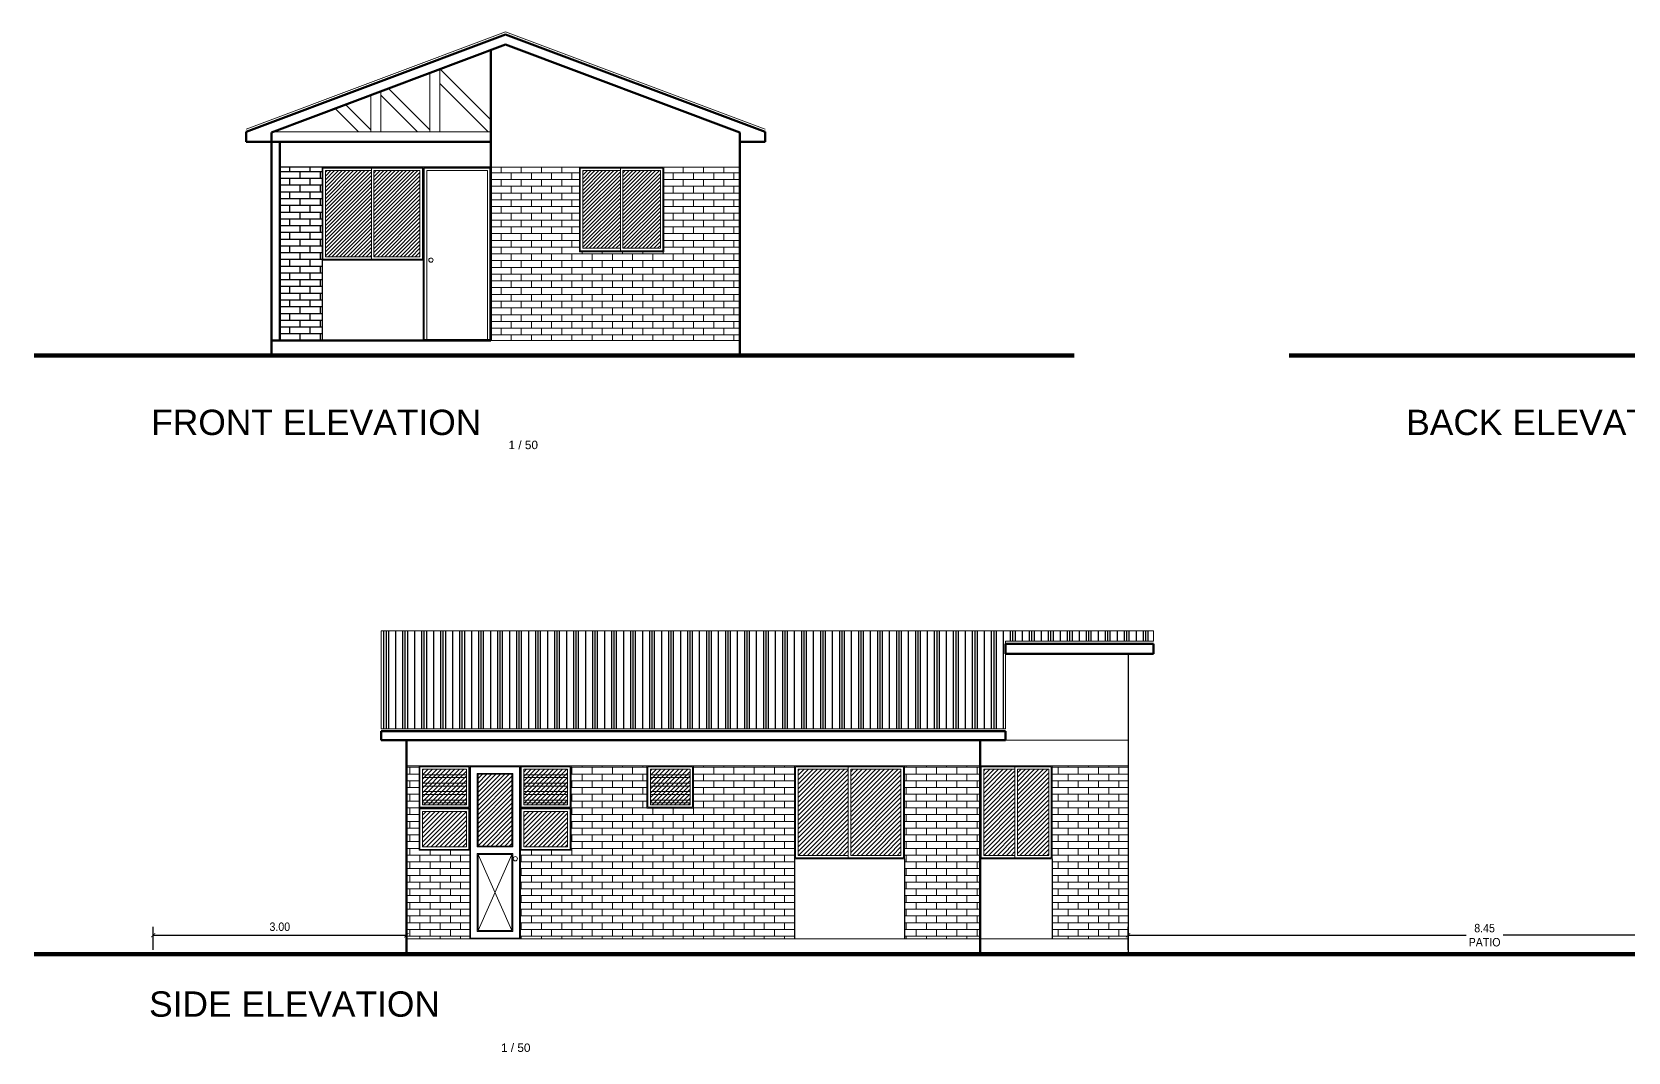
# Model space of a CAD drawing. Header units: inches. Extents: x 2.9 to 53.2, y 1.9 to 31.1.
# Drawn here: x 17.24 to 36.15, y 17.26 to 29.34 of the extents above; entities that cross this region are included whole.
import ezdxf

# ---------------------------------------------------------------- set-up
doc = ezdxf.new("R2010")
doc.units = ezdxf.units.IN
doc.header["$MEASUREMENT"] = 0
for name, color, linetype, lineweight in [('ACHURADO', 8, 'Continuous', 5), ('FINITO', 9, 'Continuous', 9), ('FINO', 1, 'Continuous', 13), ('FINOMED', 2, 'Continuous', 20), ('MURO', 4, 'Continuous', 50), ('MUROMED', 3, 'Continuous', 30), ('TEXTOTIT', 3, 'Continuous', 30)]:
    doc.layers.add(name, color=color, linetype=linetype, lineweight=lineweight)
doc.layers.add('FINISIMO', color=144, linetype='Continuous')
doc.layers.add('TEXTO', color=2, linetype='Continuous')
doc.styles.add('AR', font='arial.ttf', dxfattribs={"width": 0.9})
doc.styles.add('ARIAL', font='arial.ttf')
doc.dimstyles.new('INTERIOR', dxfattribs={"dimscale": 0, "dimtxt": 0.1, "dimasz": 0.05, "dimexe": 0.1, "dimexo": 0.05, "dimgap": 0.05, "dimtad": 1, "dimzin": 0, "dimdsep": 46, "dimtxsty": 'AR', "dimblk1": 'ARCHTICK', "dimblk2": 'ARCHTICK', "dimsah": 1, "dimcen": 0.09, "dimclrd": 1, "dimclre": 9, "dimclrt": 2, "dimadec": 0, "dimazin": 0, "dimtfac": 1, "dimtofl": 0, "dimtmove": 1, "dimatfit": 3, "dimldrblk": 'ARCHTICK', "dimfxl": 0, "dimtolj": 1, "dimtzin": 0, "dimarcsym": 0})
pattern_1 = [(0, (24.61518, 20.60685), (3e-17, 0.1), []), (0, (24.65054, 20.64221), (3e-17, 0.1), [])]
pattern_2 = [(0, (-19.92427, 11.828425), (0, 0.08001), []), (90, (-19.92427, 11.82843), (-0.12, 0.08001), [0.08001, -0.08001])]

# ---------------------------------------------------------------- blocks, each defined once
blk = doc.blocks.new('_ARCHTICK')
at = {"color": 0, "linetype": 'ByBlock', "ltscale": 0.5, "const_width": 0.15}
blk.add_lwpolyline([(-0.5, -0.5), (0.5, 0.5)], dxfattribs=at)
blk = doc.blocks.new('*D97')
at = {"layer": 'Defpoints', "color": 0, "transparency": 16777216}
for p in [(21.675, 18.641), (18.675, 18.417), (21.675, 18.417)]:
    blk.add_point(p, dxfattribs=at)
at = {"layer": 'FINISIMO', "color": 9, "lineweight": -2, "transparency": 16777216}
for p, q in [((18.675, 18.467), (18.675, 18.741)), ((21.675, 18.467), (21.675, 18.741))]:
    blk.add_line(p, q, dxfattribs=at)
at = {"layer": 'FINISIMO', "color": 1, "lineweight": -2, "transparency": 16777216}
blk.add_line((18.675, 18.641), (21.675, 18.641), dxfattribs=at)
at = {"layer": 'FINISIMO', "color": 1, "lineweight": -2, "transparency": 16777216, "xscale": 0.05, "yscale": 0.05, "zscale": 0.05, "rotation": 180}
blk.add_blockref('_ARCHTICK', (18.675, 18.641), dxfattribs=at)
at = {"layer": 'FINISIMO', "color": 1, "lineweight": -2, "transparency": 16777216, "xscale": 0.05, "yscale": 0.05, "zscale": 0.05}
blk.add_blockref('_ARCHTICK', (21.675, 18.641), dxfattribs=at)
at = {"layer": 'FINISIMO', "color": 2, "transparency": 16777216, "insert": (20.175, 18.741), "char_height": 0.1, "attachment_point": 5, "style": 'AR'}
blk.add_mtext('\\A1;3.00', dxfattribs=at)
blk = doc.blocks.new('*D99')
at = {"layer": 'Defpoints', "color": 0, "transparency": 16777216}
for p in [(38.675, 18.641), (30.225, 18.417), (38.675, 18.417)]:
    blk.add_point(p, dxfattribs=at)
at = {"layer": 'FINISIMO', "color": 9, "lineweight": -2, "transparency": 16777216}
for p, q in [((30.225, 18.467), (30.225, 18.741)), ((38.675, 18.467), (38.675, 18.741))]:
    blk.add_line(p, q, dxfattribs=at)
at = {"layer": 'FINISIMO', "color": 1, "lineweight": -2, "transparency": 16777216}
for p, q in [((30.225, 18.641), (34.23, 18.641)), ((38.675, 18.641), (34.671, 18.641))]:
    blk.add_line(p, q, dxfattribs=at)
at = {"layer": 'FINISIMO', "color": 1, "lineweight": -2, "transparency": 16777216, "xscale": 0.05, "yscale": 0.05, "zscale": 0.05, "rotation": 180}
blk.add_blockref('_ARCHTICK', (30.225, 18.641), dxfattribs=at)
at = {"layer": 'FINISIMO', "color": 1, "lineweight": -2, "transparency": 16777216, "xscale": 0.05, "yscale": 0.05, "zscale": 0.05}
blk.add_blockref('_ARCHTICK', (38.675, 18.641), dxfattribs=at)
at = {"layer": 'FINISIMO', "color": 2, "transparency": 16777216, "insert": (34.45, 18.641), "char_height": 0.1, "attachment_point": 5, "style": 'AR'}
blk.add_mtext('\\A1;8.45\\PPATIO', dxfattribs=at)

msp = doc.modelspace()

# ---------------------------------------------------------------- hatches: boundary and pattern name
at = {"layer": 'ACHURADO'}
h = msp.add_hatch(dxfattribs=at)
h.set_pattern_fill('ANSI31', color=256, scale=0.01, style=0)
h.set_pattern_definition([(45, (-3332.162834, -4538.92796), (-0.0224506403, 0.0224506403), [])])
h.paths.add_polyline_path([(21.2602, 27.6959), (20.7152, 27.6959), (20.7152, 26.6759), (21.2602, 26.6759)])
h.paths.add_polyline_path([(21.8352, 27.6959), (21.2902, 27.6959), (21.2902, 26.6759), (21.8352, 26.6759)])
h = msp.add_hatch(dxfattribs=at)
h.set_pattern_fill('AR-BRSTD', color=256, scale=0.03, style=0)
h.set_pattern_definition(pattern_2)
h.paths.add_polyline_path([(25.6252, 27.7359), (24.7252, 27.7359), (24.7252, 26.7359), (23.7252, 26.7359), (23.7252, 27.7359), (22.6752, 27.7359), (22.6752, 25.6859), (25.6252, 25.6859)])
h = msp.add_hatch(dxfattribs=at)
h.set_pattern_fill('ANSI31', color=256, scale=0.01, style=0)
h.set_pattern_definition([(45, (-3329.212834, -4538.92796), (-0.0224506403, 0.0224506403), [])])
h.paths.add_polyline_path([(24.2102, 27.6959), (23.7652, 27.6959), (23.7652, 26.7759), (24.2102, 26.7759)])
h.paths.add_polyline_path([(24.6852, 27.6959), (24.2402, 27.6959), (24.2402, 26.7759), (24.6852, 26.7759)])
h = msp.add_hatch(dxfattribs=at)
h.set_pattern_fill('AR-BRSTD', color=256, scale=0.03, style=0)
h.set_pattern_definition(pattern_2)
h.paths.add_polyline_path([(21.6752, 18.5969), (22.4252, 18.5969), (22.4252, 19.6469), (21.8252, 19.6469), (21.8252, 20.6469), (21.6752, 20.6469)])
h.paths.add_polyline_path([(23.6252, 19.6469), (23.0252, 19.6469), (23.0252, 18.5969), (26.2752, 18.5969), (26.2752, 19.5469), (26.2752, 20.6469), (25.0752, 20.6469), (25.0752, 20.1469), (24.5252, 20.1469), (24.5252, 20.6469), (23.6252, 20.6469)])
h.paths.add_polyline_path([(28.4752, 20.6469), (27.5752, 20.6469), (27.5752, 19.5469), (27.5752, 18.5969), (28.4752, 18.5969)])
h = msp.add_hatch(dxfattribs=at)
h.set_pattern_fill('ANSI31', color=256, scale=0.3, style=0)
h.set_pattern_definition([(45, (-21.31509, 8.172062), (-0.026516504, 0.026516504), [])])
h.paths.add_polyline_path([(27.5352, 20.6069), (26.9402, 20.6069), (26.9402, 19.5869), (27.5352, 19.5869)])
h.paths.add_polyline_path([(26.9102, 20.6069), (26.3152, 20.6069), (26.3152, 19.5869), (26.9102, 19.5869)])
h.paths.add_polyline_path([(23.0652, 19.6869), (23.5852, 19.6869), (23.5852, 20.1069), (23.0652, 20.1069)])
h.paths.add_polyline_path([(22.3852, 20.1069), (21.8652, 20.1069), (21.8652, 19.6869), (22.3852, 19.6869)])
h.paths.add_polyline_path([(22.3852, 20.1869), (22.3852, 20.6069), (21.8652, 20.6069), (21.8652, 20.1869)])
h.paths.add_polyline_path([(23.0652, 20.6069), (23.0652, 20.1869), (23.5852, 20.1869), (23.5852, 20.6069)])
h.paths.add_polyline_path([(24.5652, 20.6069), (24.5652, 20.1869), (25.0352, 20.1869), (25.0352, 20.6069)])
h = msp.add_hatch(dxfattribs=at)
h.set_pattern_fill('ANSI31', color=256, scale=0.3, style=0)
h.set_pattern_definition([(45, (-19.92427, 11.828425), (-0.026516504, 0.026516504), [])])
h.paths.add_polyline_path([(22.9252, 20.5469), (22.5252, 20.5469), (22.5252, 19.6969), (22.9252, 19.6969)])
at = {"layer": 'FINISIMO'}
h = msp.add_hatch(dxfattribs=at)
h.set_pattern_fill('AR-BRSTD', color=256, scale=0.03, style=0)
h.set_pattern_definition([(0, (20.17518, 25.6859), (0, 0.08001), []), (90, (20.17518, 25.6859), (-0.12, 0.08001), [0.08001, -0.08001])])
h.paths.add_polyline_path([(20.6752, 27.7359), (20.1752, 27.7359), (20.1752, 25.6859), (20.6752, 25.6859), (20.6752, 26.6359)])
h = msp.add_hatch(dxfattribs=at)
h.set_pattern_fill('PLASTI', color=256, scale=0.9, angle=90, style=0)
h.set_pattern_definition([(90, (24.61518, 20.60685), (-0.225, 1e-17), []), (90, (24.58705, 20.60685), (-0.225, 1e-17), []), (90, (24.55893, 20.60685), (-0.225, 1e-17), []), (90, (24.47455, 20.60685), (-0.225, 1e-17), [])])
h.paths.add_polyline_path([(28.7752, 21.0841), (28.7752, 21.9722), (28.7752, 22.0926), (28.7752, 22.1227), (30.5252, 22.1227), (30.5252, 22.2469), (21.3752, 22.2469), (21.3752, 21.0841)])
at = {"layer": 'FINITO'}
h = msp.add_hatch(dxfattribs=at)
h.set_pattern_fill('AR-BRSTD', color=144, scale=0.03, style=0)
h.set_pattern_definition(pattern_2)
h.paths.add_polyline_path([(30.2252, 20.6469), (29.3252, 20.6469), (29.3252, 19.5469), (29.3252, 18.5969), (30.2252, 18.5969)])
h = msp.add_hatch(dxfattribs=at)
h.set_pattern_fill('STEEL', color=256, scale=0.8, angle=315, style=0)
h.set_pattern_definition(pattern_1)
h.paths.add_polyline_path([(21.8652, 20.6069), (21.8652, 20.1869), (22.3852, 20.1869), (22.3852, 20.6069)])
h = msp.add_hatch(dxfattribs=at)
h.set_pattern_fill('STEEL', color=256, scale=0.8, angle=315, style=0)
h.set_pattern_definition([(180, (20.83518, 20.60685), (-3e-17, 0.1), []), (180, (20.79982, 20.64221), (-3e-17, 0.1), [])])
h.paths.add_polyline_path([(23.0652, 20.6069), (23.0652, 20.1869), (23.5852, 20.1869), (23.5852, 20.6069)])
h = msp.add_hatch(dxfattribs=at)
h.set_pattern_fill('STEEL', color=256, scale=0.8, angle=315, style=0)
h.set_pattern_definition(pattern_1)
h.paths.add_polyline_path([(24.5652, 20.6069), (24.5652, 20.1869), (25.0352, 20.1869), (25.0352, 20.6069)])
h = msp.add_hatch(dxfattribs=at)
h.set_pattern_fill('ANSI31', color=144, scale=0.3, style=0)
h.set_pattern_definition([(45, (-21.29009, 8.172062), (-0.026516504, 0.026516504), [])])
h.paths.add_polyline_path([(28.5152, 19.5869), (28.8852, 19.5869), (28.8852, 20.6069), (28.5152, 20.6069)])
h.paths.add_polyline_path([(28.9152, 19.5869), (29.2852, 19.5869), (29.2852, 20.6069), (28.9152, 20.6069)])

# ---------------------------------------------------------------- linework, layer by layer
at = {"layer": 'ACHURADO'}
for p, q in [((21.3752, 22.2469), (30.5252, 22.2469)), ((30.5252, 22.2469), (30.5252, 22.1227)), ((28.7752, 22.1227), (30.5252, 22.1227)), ((28.7752, 22.0926), (28.7752, 22.1227)), ((28.4752, 20.6469), (21.6752, 20.6469))]:
    msp.add_line(p, q, dxfattribs=at)
at = {"layer": 'FINISIMO'}
for p, q in [((22.6752, 27.7359), (20.1752, 27.7359)), ((20.6752, 26.6359), (20.6752, 25.6859)), ((21.8752, 26.6359), (21.8752, 25.6859)), ((26.2752, 19.5469), (26.2752, 18.5969)), ((27.5752, 19.5469), (27.5752, 18.5969)), ((29.3252, 19.5469), (29.3252, 18.5969))]:
    msp.add_line(p, q, dxfattribs=at)
at = {"layer": 'FINITO'}
for p, q in [((22.8502, 29.3387), (19.7752, 28.1859)), ((22.8502, 29.3387), (25.9252, 28.1859)), ((20.7152, 27.6959), (20.7152, 26.6759)), ((21.2602, 27.6959), (20.7152, 27.6959)), ((21.2602, 26.6459), (21.2602, 27.7259)), ((25.6252, 27.7359), (22.6752, 27.7359)), ((24.2102, 27.6959), (23.7652, 27.6959)), ((23.7652, 27.6959), (23.7652, 26.7759)), ((24.2102, 26.7459), (24.2102, 27.7259)), ((20.7152, 26.6759), (21.2602, 26.6759)), ((23.7652, 26.7759), (24.2102, 26.7759)), ((22.6752, 25.6859), (25.6252, 25.6859)), ((21.3752, 22.2469), (21.3752, 21.0841)), ((28.7752, 21.9722), (28.7752, 21.0841)), ((21.3752, 21.0841), (28.7752, 21.0841)), ((28.7752, 20.9517), (30.2252, 20.9517)), ((28.8852, 19.5569), (28.8852, 20.6369)), ((28.8852, 20.6069), (28.5152, 20.6069)), ((28.5152, 20.6069), (28.5152, 19.5869)), ((22.5252, 19.5969), (22.9252, 18.6969)), ((22.5252, 18.6969), (22.9252, 19.5969)), ((28.5152, 19.5869), (28.8852, 19.5869)), ((21.6752, 18.5969), (28.4752, 18.5969))]:
    msp.add_line(p, q, dxfattribs=at)
at = {"layer": 'FINITO', "color": 144}
for p, q in [((30.2252, 20.6469), (29.3252, 20.6469)), ((28.4752, 18.5969), (30.2252, 18.5969))]:
    msp.add_line(p, q, dxfattribs=at)
at = {"layer": 'FINITO'}
for points in [[(20.6852, 26.6459), (21.8652, 26.6459), (21.8652, 27.7259), (20.6852, 27.7259)], [(21.2902, 27.6959), (21.8352, 27.6959), (21.8352, 26.6759), (21.2902, 26.6759)], [(21.8852, 25.6959), (22.6652, 25.6959), (22.6652, 27.7259), (21.8852, 27.7259)], [(21.9152, 25.6959), (22.6352, 25.6959), (22.6352, 27.6959), (21.9152, 27.6959)], [(23.7352, 26.7459), (24.7152, 26.7459), (24.7152, 27.7259), (23.7352, 27.7259)], [(24.2402, 27.6959), (24.6852, 27.6959), (24.6852, 26.7759), (24.2402, 26.7759)], [(28.4852, 19.5569), (29.3152, 19.5569), (29.3152, 20.6369), (28.4852, 20.6369)], [(22.5252, 19.6969), (22.9252, 19.6969), (22.9252, 20.5469), (22.5252, 20.5469)], [(28.9152, 20.6069), (29.2852, 20.6069), (29.2852, 19.5869), (28.9152, 19.5869)], [(22.5252, 18.6969), (22.9252, 18.6969), (22.9252, 19.5969), (22.5252, 19.5969)]]:
    msp.add_lwpolyline(points, close=True, dxfattribs=at)
at = {"layer": 'FINO', "color": 3}
for p, q in [((21.9517, 28.8519), (21.9517, 28.1559)), ((22.0717, 28.8969), (22.0717, 28.1559)), ((22.0734, 28.8975), (22.6752, 28.2958)), ((21.2527, 28.5898), (21.2527, 28.1559)), ((21.3727, 28.6348), (21.3727, 28.1559)), ((21.3727, 28.5901), (21.8069, 28.1559)), ((21.4636, 28.6689), (21.9517, 28.1808)), ((22.0717, 28.7295), (22.6453, 28.1559)), ((20.8317, 28.432), (21.1078, 28.1559)), ((20.9552, 28.4783), (21.2527, 28.1808)), ((22.6752, 28.1559), (20.0752, 28.1559))]:
    msp.add_line(p, q, dxfattribs=at)
at = {"layer": 'FINO'}
for p, q in [((26.9102, 19.5569), (26.9102, 20.6369)), ((26.9102, 20.6069), (26.3152, 20.6069)), ((26.3152, 20.6069), (26.3152, 19.5869)), ((22.4252, 20.1469), (21.8252, 20.1469)), ((23.0252, 20.1469), (23.6252, 20.1469)), ((26.3152, 19.5869), (26.9102, 19.5869))]:
    msp.add_line(p, q, dxfattribs=at)
for points in [[(20.6752, 26.6359), (21.8752, 26.6359), (21.8752, 27.7359), (20.6752, 27.7359)], [(21.8752, 25.6859), (22.6752, 25.6859), (22.6752, 27.7359), (21.8752, 27.7359)], [(23.7252, 26.7359), (24.7252, 26.7359), (24.7252, 27.7359), (23.7252, 27.7359)], [(21.8352, 20.1569), (22.4152, 20.1569), (22.4152, 20.6369), (21.8352, 20.6369)], [(22.4352, 18.6069), (23.0152, 18.6069), (23.0152, 20.6369), (22.4352, 20.6369)], [(23.6152, 20.1569), (23.0352, 20.1569), (23.0352, 20.6369), (23.6152, 20.6369)], [(24.5352, 20.1569), (25.0652, 20.1569), (25.0652, 20.6369), (24.5352, 20.6369)], [(26.2852, 19.5569), (27.5652, 19.5569), (27.5652, 20.6369), (26.2852, 20.6369)], [(28.4752, 19.5469), (29.3252, 19.5469), (29.3252, 20.6469), (28.4752, 20.6469)], [(21.8652, 20.1869), (22.3852, 20.1869), (22.3852, 20.6069), (21.8652, 20.6069)], [(22.5152, 19.6869), (22.9352, 19.6869), (22.9352, 20.5569), (22.5152, 20.5569)], [(23.5852, 20.1869), (23.0652, 20.1869), (23.0652, 20.6069), (23.5852, 20.6069)], [(24.5652, 20.1869), (25.0352, 20.1869), (25.0352, 20.6069), (24.5652, 20.6069)], [(26.9402, 19.5869), (27.5352, 19.5869), (27.5352, 20.6069), (26.9402, 20.6069)], [(21.8352, 19.6569), (22.4152, 19.6569), (22.4152, 20.1369), (21.8352, 20.1369)], [(21.8652, 19.6869), (22.3852, 19.6869), (22.3852, 20.1069), (21.8652, 20.1069)], [(23.6152, 19.6569), (23.0352, 19.6569), (23.0352, 20.1369), (23.6152, 20.1369)], [(23.5852, 19.6869), (23.0652, 19.6869), (23.0652, 20.1069), (23.5852, 20.1069)], [(22.5152, 18.6869), (22.9352, 18.6869), (22.9352, 19.6069), (22.5152, 19.6069)]]:
    msp.add_lwpolyline(points, close=True, dxfattribs=at)
msp.add_circle((21.9652, 26.6359), 0.025, dxfattribs=at)
at = {"layer": 'FINOMED'}
for points in [[(21.8252, 19.6469), (22.4252, 19.6469), (22.4252, 20.6469), (21.8252, 20.6469)], [(23.0252, 19.6469), (23.6252, 19.6469), (23.6252, 20.6469), (23.0252, 20.6469)], [(24.5252, 20.1469), (25.0752, 20.1469), (25.0752, 20.6469), (24.5252, 20.6469)], [(26.2752, 19.5469), (27.5752, 19.5469), (27.5752, 20.6469), (26.2752, 20.6469)]]:
    msp.add_lwpolyline(points, close=True, dxfattribs=at)
msp.add_lwpolyline([(23.0252, 18.5969), (23.0252, 20.6469), (22.4252, 20.6469), (22.4252, 18.5969)], dxfattribs=at)
msp.add_circle((22.9652, 19.5469), 0.025, dxfattribs=at)
at = {"layer": 'MURO', "color": 6}
for p, q in [((22.8502, 29.3087), (19.7752, 28.1559)), ((22.8502, 29.1887), (20.0752, 28.1484)), ((22.8502, 29.3087), (25.9252, 28.1559)), ((22.8502, 29.1887), (25.6252, 28.1484)), ((19.7752, 28.0359), (19.7752, 28.1559)), ((20.0752, 28.0359), (19.7752, 28.0359)), ((20.0752, 28.1484), (20.0752, 28.0359)), ((25.6252, 28.1484), (25.6252, 28.0359)), ((25.6252, 28.0359), (25.9252, 28.0359)), ((25.9252, 28.0359), (25.9252, 28.1559)), ((21.3752, 21.0576), (28.7752, 21.0576)), ((21.3752, 21.0576), (21.3752, 20.9517)), ((28.7752, 21.0576), (28.7752, 20.9517)), ((21.3752, 20.9517), (28.7752, 20.9517))]:
    msp.add_line(p, q, dxfattribs=at)
at = {"layer": 'MURO'}
for p, q in [((22.6752, 29.116), (22.6752, 25.6859)), ((22.6752, 28.0359), (20.0752, 28.0359)), ((20.0752, 28.0359), (20.0752, 25.6859)), ((20.1752, 28.0359), (20.1752, 25.6859)), ((25.6252, 28.0359), (25.6252, 25.5059)), ((20.0752, 25.6859), (22.6752, 25.6859)), ((20.0752, 25.6859), (20.0752, 25.5059)), ((28.7752, 22.0926), (30.5252, 22.0926)), ((28.7752, 22.0926), (28.7752, 21.9722)), ((28.7752, 21.9722), (30.5252, 21.9722)), ((30.5252, 22.0926), (30.5252, 21.9722)), ((21.6752, 20.9517), (21.6752, 18.4169)), ((28.4752, 20.9517), (28.4752, 18.4169))]:
    msp.add_line(p, q, dxfattribs=at)
at = {"layer": 'MURO', "const_width": 0.05}
for points in [[(17.2629, 25.5059), (29.5897, 25.5059)], [(32.1334, 25.5059), (44.4602, 25.5059)], [(17.2629, 18.4169), (41.0096, 18.4169)]]:
    msp.add_lwpolyline(points, dxfattribs=at)
at = {"layer": 'MUROMED'}
msp.add_line((30.2252, 21.9722), (30.2252, 18.4169), dxfattribs=at)

# ---------------------------------------------------------------- texts
at = {"layer": 'TEXTO', "style": 'ARIAL'}
for p in [(22.8847, 24.3976), (22.7954, 17.2586)]:
    msp.add_text('1 / 50', height=0.1, dxfattribs=at).set_placement(p)
at = {"layer": 'TEXTOTIT', "style": 'ARIAL'}
for s, p in [('FRONT ELEVATION', (18.6507, 24.5649)), ('BACK ELEVATION', (33.5212, 24.5649)), ('SIDE ELEVATION', (18.6257, 17.6759))]:
    msp.add_text(s, height=0.3, dxfattribs=at).set_placement(p)

# ---------------------------------------------------------------- dimensions: what is measured, and where the dimension line sits
at = {"layer": 'FINISIMO'}
dim = msp.add_linear_dim(base=(21.6752, 18.6407), p1=(18.6752, 18.4169), p2=(21.6752, 18.4169), dimstyle='INTERIOR', override={"dimscale": 1}, dxfattribs=at)
dim.commit()
dim.dimension.update_dxf_attribs({"geometry": '*D97', "text_midpoint": (20.1752, 18.7414)})
dim = msp.add_linear_dim(base=(38.6752, 18.6407), p1=(30.2252, 18.4169), p2=(38.6752, 18.4169), text='<>\\PPATIO', dimstyle='INTERIOR', override={"dimscale": 1, "dimtad": 0}, dxfattribs=at)
dim.commit()
dim.dimension.update_dxf_attribs({"geometry": '*D99', "text_midpoint": (34.4502, 18.6407)})

doc.saveas('drawing.dxf')
